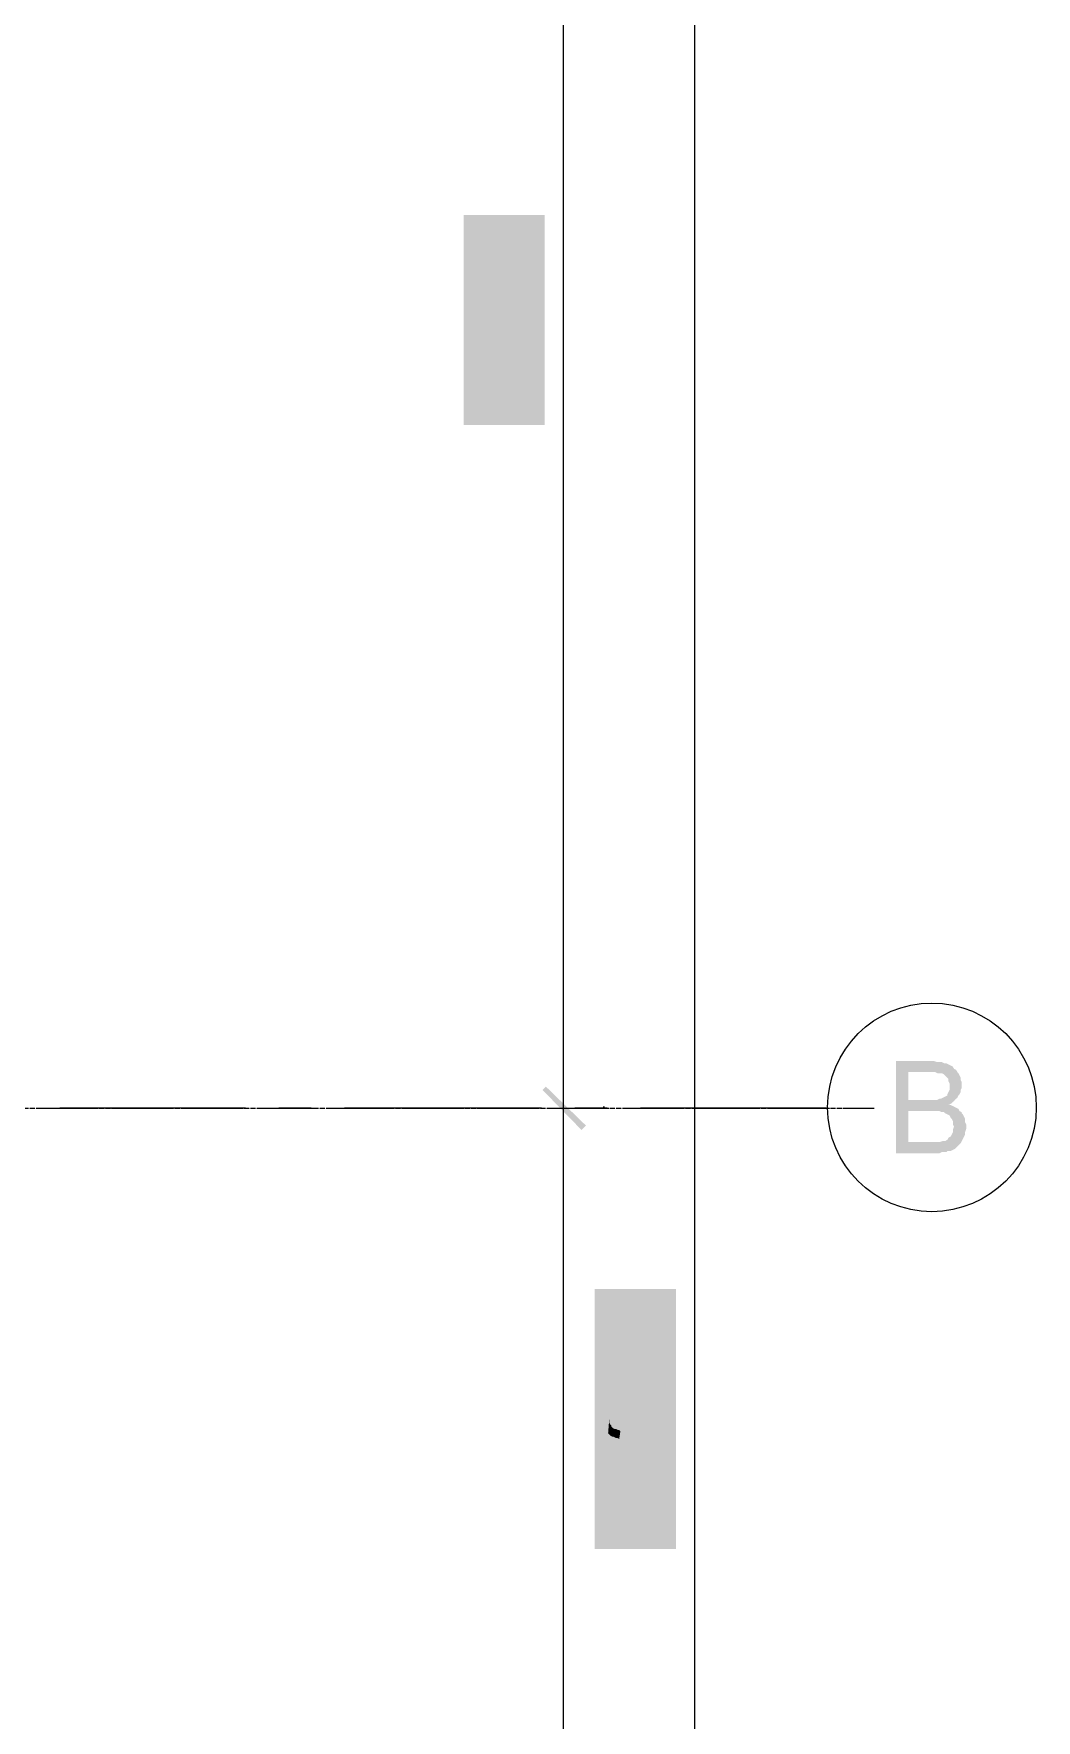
# Model space of a CAD drawing. Header units: millimetres. Extents: x -383313 to -161684, y -117025 to 99224.
# Drawn here: x -319683 to -315866, y -13913 to -7491 of the extents above; entities that cross this region are included whole.
import ezdxf

# ---------------------------------------------------------------- set-up
doc = ezdxf.new("R2010")
doc.units = ezdxf.units.MM
doc.header["$MEASUREMENT"] = 0
doc.linetypes.add('PS-GOST2.303 5', pattern=[24, 20, -1.5, 1, -1.5])
for name, color, linetype in [('PDF_Geometry', 7, 'Continuous'), ('PDF_Solid Fills', 7, 'Continuous'), ('PS_Оси', 5, 'PS-GOST2.303 5')]:
    doc.layers.add(name, color=color, linetype=linetype)

# ---------------------------------------------------------------- blocks, each defined once
blk = doc.blocks.new('A$Cf5759c35')
at = {"layer": 'PDF_Solid Fills'}
for points in [[(40440.9, 9978), (40440.9, 9978), (40440.9, 9952.6), (40445.1, 9948.3), (40445.1, 9944.1), (40449.3, 9935.6), (40453.6, 9931.4), (40453.6, 9931.4), (40457.8, 9927.2), (40466.3, 9922.9), (40466.3, 9978), (40466.3, 9978), (40466.3, 9986.4), (40466.3, 9990.7), (40470.5, 9999.1), (40474.7, 10003.4), (40479, 10007.6), (40487.4, 10011.8), (40487.4, 10011.8), (40491.7, 10016.1), (40495.9, 10016.1), (40500.1, 10020.3), (40504.4, 10020.3), (40508.6, 10020.3), (40517.1, 10024.5), (40525.5, 10024.5), (40529.8, 10024.5), (40538.2, 10024.5), (40546.7, 10024.5), (40559.4, 10024.5), (40567.9, 10024.5), (40567.9, 10024.5), (40580.6, 10024.5), (40589, 10024.5), (40597.5, 10024.5), (40606, 10024.5), (40610.2, 10024.5), (40618.7, 10024.5), (40627.1, 10020.3), (40631.4, 10020.3), (40635.6, 10020.3), (40639.8, 10016.1), (40644.1, 10016.1), (40648.3, 10011.8), (40652.5, 10011.8), (40656.8, 10007.6), (40661, 9999.1), (40665.2, 9994.9), (40669.5, 9990.7), (40669.5, 9982.2), (40669.5, 9978), (40673.7, 9922.9), (40677.9, 9927.2), (40682.2, 9931.4), (40686.4, 9935.6), (40686.4, 9944.1), (40690.6, 9948.3), (40690.6, 9956.8), (40694.9, 9961), (40694.9, 9969.5), (40694.9, 9978), (40694.9, 9978), (40694.9, 9986.4), (40694.9, 9990.7), (40690.6, 9999.1), (40690.6, 10003.4), (40686.4, 10011.8), (40682.2, 10016.1), (40682.2, 10020.3), (40677.9, 10024.5), (40673.7, 10028.8), (40669.5, 10033), (40665.2, 10037.2), (40656.8, 10041.5), (40652.5, 10041.5), (40644.1, 10045.7), (40639.8, 10049.9), (40635.6, 10049.9), (40631.4, 10049.9), (40627.1, 10054.2), (40618.7, 10054.2), (40614.4, 10054.2), (40606, 10054.2), (40597.5, 10058.4), (40593.3, 10058.4), (40584.8, 10058.4), (40576.3, 10058.4), (40567.9, 10058.4), (40563.6, 10058.4), (40555.2, 10058.4), (40546.7, 10058.4), (40538.2, 10058.4), (40534, 10058.4), (40525.5, 10054.2), (40521.3, 10054.2), (40512.8, 10054.2), (40508.6, 10054.2), (40500.1, 10049.9), (40495.9, 10049.9), (40487.4, 10045.7), (40483.2, 10041.5), (40474.7, 10041.5), (40470.5, 10037.2), (40470.5, 10037.2), (40466.3, 10033), (40462, 10028.8), (40453.6, 10024.5), (40449.3, 10016.1), (40449.3, 10011.8), (40445.1, 10011.8), (40445.1, 10003.4), (40440.9, 9999.1), (40440.9, 9990.7), (40440.9, 9982.2)], [(40466.3, 9922.9), (40470.5, 9918.7), (40474.7, 9914.5), (40483.2, 9910.2), (40487.4, 9906), (40495.9, 9906), (40495.9, 9901.8), (40504.4, 9901.8), (40508.6, 9901.8), (40517.1, 9897.5), (40521.3, 9897.5), (40529.8, 9897.5), (40534, 9897.5), (40542.5, 9897.5), (40550.9, 9897.5), (40559.4, 9893.3), (40567.9, 9893.3), (40572.1, 9893.3), (40580.6, 9893.3), (40589, 9897.5), (40597.5, 9897.5), (40606, 9897.5), (40614.4, 9897.5), (40618.7, 9897.5), (40627.1, 9901.8), (40631.4, 9901.8), (40639.8, 9906), (40644.1, 9906), (40648.3, 9910.2), (40656.8, 9910.2), (40661, 9914.5), (40665.2, 9918.7), (40669.5, 9918.7), (40673.7, 9922.9), (40669.5, 9978), (40669.5, 9973.7), (40669.5, 9969.5), (40665.2, 9961), (40665.2, 9956.8), (40661, 9952.6), (40656.8, 9944.1), (40648.3, 9939.9), (40648.3, 9939.9), (40644.1, 9939.9), (40639.8, 9935.6), (40635.6, 9935.6), (40631.4, 9931.4), (40622.9, 9931.4), (40618.7, 9931.4), (40610.2, 9927.2), (40601.7, 9927.2), (40593.3, 9927.2), (40584.8, 9927.2), (40576.3, 9927.2), (40567.9, 9927.2), (40559.4, 9927.2), (40550.9, 9927.2), (40542.5, 9927.2), (40534, 9927.2), (40525.5, 9927.2), (40521.3, 9931.4), (40512.8, 9931.4), (40508.6, 9931.4), (40500.1, 9935.6), (40495.9, 9935.6), (40491.7, 9939.9), (40487.4, 9939.9), (40483.2, 9944.1), (40479, 9948.3), (40474.7, 9952.6), (40470.5, 9956.8), (40466.3, 9961), (40466.3, 9969.5), (40466.3, 9978)], [(40440.9, 9783.2), (40440.9, 9783.2), (40440.9, 9757.8), (40445.1, 9753.6), (40445.1, 9749.4), (40449.3, 9740.9), (40453.6, 9736.7), (40453.6, 9736.7), (40457.8, 9732.4), (40466.3, 9728.2), (40466.3, 9783.2), (40466.3, 9783.2), (40466.3, 9791.7), (40466.3, 9795.9), (40470.5, 9804.4), (40474.7, 9808.6), (40479, 9812.9), (40487.4, 9817.1), (40487.4, 9817.1), (40491.7, 9821.3), (40495.9, 9821.3), (40500.1, 9825.6), (40504.4, 9825.6), (40508.6, 9825.6), (40517.1, 9829.8), (40525.5, 9829.8), (40529.8, 9829.8), (40538.2, 9829.8), (40546.7, 9829.8), (40559.4, 9829.8), (40567.9, 9829.8), (40567.9, 9829.8), (40580.6, 9829.8), (40589, 9829.8), (40597.5, 9829.8), (40606, 9829.8), (40610.2, 9829.8), (40618.7, 9829.8), (40627.1, 9825.6), (40631.4, 9825.6), (40635.6, 9825.6), (40639.8, 9821.3), (40644.1, 9821.3), (40648.3, 9817.1), (40652.5, 9817.1), (40656.8, 9812.9), (40661, 9804.4), (40665.2, 9800.2), (40669.5, 9795.9), (40669.5, 9787.5), (40669.5, 9783.2), (40673.7, 9728.2), (40677.9, 9732.4), (40682.2, 9736.7), (40686.4, 9740.9), (40686.4, 9749.4), (40690.6, 9753.6), (40690.6, 9762.1), (40694.9, 9766.3), (40694.9, 9774.8), (40694.9, 9783.2), (40694.9, 9783.2), (40694.9, 9791.7), (40694.9, 9795.9), (40690.6, 9804.4), (40690.6, 9808.6), (40686.4, 9817.1), (40682.2, 9821.3), (40682.2, 9825.6), (40677.9, 9829.8), (40673.7, 9834), (40669.5, 9838.3), (40665.2, 9842.5), (40656.8, 9846.7), (40652.5, 9846.7), (40644.1, 9851), (40639.8, 9855.2), (40635.6, 9855.2), (40631.4, 9855.2), (40627.1, 9859.4), (40618.7, 9859.4), (40614.4, 9859.4), (40606, 9859.4), (40597.5, 9863.7), (40593.3, 9863.7), (40584.8, 9863.7), (40576.3, 9863.7), (40567.9, 9863.7), (40563.6, 9863.7), (40555.2, 9863.7), (40546.7, 9863.7), (40538.2, 9863.7), (40534, 9863.7), (40525.5, 9859.4), (40521.3, 9859.4), (40512.8, 9859.4), (40508.6, 9859.4), (40500.1, 9855.2), (40495.9, 9855.2), (40487.4, 9851), (40483.2, 9846.7), (40474.7, 9846.7), (40470.5, 9842.5), (40470.5, 9842.5), (40466.3, 9838.3), (40462, 9834), (40453.6, 9829.8), (40449.3, 9821.3), (40449.3, 9817.1), (40445.1, 9817.1), (40445.1, 9808.6), (40440.9, 9804.4), (40440.9, 9795.9), (40440.9, 9787.5)], [(40466.3, 9728.2), (40470.5, 9724), (40474.7, 9719.7), (40483.2, 9715.5), (40487.4, 9711.3), (40495.9, 9711.3), (40495.9, 9707), (40504.4, 9707), (40508.6, 9707), (40517.1, 9702.8), (40521.3, 9702.8), (40529.8, 9702.8), (40534, 9702.8), (40542.5, 9702.8), (40550.9, 9702.8), (40559.4, 9698.6), (40567.9, 9698.6), (40572.1, 9698.6), (40580.6, 9698.6), (40589, 9702.8), (40597.5, 9702.8), (40606, 9702.8), (40614.4, 9702.8), (40618.7, 9702.8), (40627.1, 9707), (40631.4, 9707), (40639.8, 9711.3), (40644.1, 9711.3), (40648.3, 9715.5), (40656.8, 9715.5), (40661, 9719.7), (40665.2, 9724), (40669.5, 9724), (40673.7, 9728.2), (40669.5, 9783.2), (40669.5, 9779), (40669.5, 9774.8), (40665.2, 9766.3), (40665.2, 9762.1), (40661, 9757.8), (40656.8, 9749.4), (40648.3, 9745.1), (40648.3, 9745.1), (40644.1, 9745.1), (40639.8, 9740.9), (40635.6, 9740.9), (40631.4, 9736.7), (40622.9, 9736.7), (40618.7, 9736.7), (40610.2, 9732.4), (40601.7, 9732.4), (40593.3, 9732.4), (40584.8, 9732.4), (40576.3, 9732.4), (40567.9, 9732.4), (40559.4, 9732.4), (40550.9, 9732.4), (40542.5, 9732.4), (40534, 9732.4), (40525.5, 9732.4), (40521.3, 9736.7), (40512.8, 9736.7), (40508.6, 9736.7), (40500.1, 9740.9), (40495.9, 9740.9), (40491.7, 9745.1), (40487.4, 9745.1), (40483.2, 9749.4), (40479, 9753.6), (40474.7, 9757.8), (40470.5, 9762.1), (40466.3, 9766.3), (40466.3, 9774.8), (40466.3, 9783.2)], [(40440.9, 9588.5), (40440.9, 9588.5), (40440.9, 9563.1), (40445.1, 9558.9), (40445.1, 9554.6), (40449.3, 9546.2), (40453.6, 9541.9), (40453.6, 9541.9), (40457.8, 9537.7), (40466.3, 9533.5), (40466.3, 9588.5), (40466.3, 9588.5), (40466.3, 9597), (40466.3, 9601.2), (40470.5, 9609.7), (40474.7, 9613.9), (40479, 9618.1), (40487.4, 9622.4), (40487.4, 9622.4), (40491.7, 9626.6), (40495.9, 9626.6), (40500.1, 9630.8), (40504.4, 9630.8), (40508.6, 9630.8), (40517.1, 9635.1), (40525.5, 9635.1), (40529.8, 9635.1), (40538.2, 9635.1), (40546.7, 9635.1), (40559.4, 9635.1), (40567.9, 9635.1), (40567.9, 9635.1), (40580.6, 9635.1), (40589, 9635.1), (40597.5, 9635.1), (40606, 9635.1), (40610.2, 9635.1), (40618.7, 9635.1), (40627.1, 9630.8), (40631.4, 9630.8), (40635.6, 9630.8), (40639.8, 9626.6), (40644.1, 9626.6), (40648.3, 9622.4), (40652.5, 9622.4), (40656.8, 9618.1), (40661, 9609.7), (40665.2, 9605.4), (40669.5, 9601.2), (40669.5, 9592.7), (40669.5, 9588.5), (40673.7, 9533.5), (40677.9, 9537.7), (40682.2, 9541.9), (40686.4, 9546.2), (40686.4, 9554.6), (40690.6, 9558.9), (40690.6, 9567.3), (40694.9, 9571.6), (40694.9, 9580), (40694.9, 9588.5), (40694.9, 9588.5), (40694.9, 9597), (40694.9, 9601.2), (40690.6, 9609.7), (40690.6, 9613.9), (40686.4, 9622.4), (40682.2, 9626.6), (40682.2, 9630.8), (40677.9, 9635.1), (40673.7, 9639.3), (40669.5, 9643.5), (40665.2, 9647.8), (40656.8, 9652), (40652.5, 9652), (40644.1, 9656.2), (40639.8, 9660.5), (40635.6, 9660.5), (40631.4, 9660.5), (40627.1, 9664.7), (40618.7, 9664.7), (40614.4, 9664.7), (40606, 9664.7), (40597.5, 9668.9), (40593.3, 9668.9), (40584.8, 9668.9), (40576.3, 9668.9), (40567.9, 9668.9), (40563.6, 9668.9), (40555.2, 9668.9), (40546.7, 9668.9), (40538.2, 9668.9), (40534, 9668.9), (40525.5, 9664.7), (40521.3, 9664.7), (40512.8, 9664.7), (40508.6, 9664.7), (40500.1, 9660.5), (40495.9, 9660.5), (40487.4, 9656.2), (40483.2, 9652), (40474.7, 9652), (40470.5, 9647.8), (40470.5, 9647.8), (40466.3, 9643.5), (40462, 9639.3), (40453.6, 9635.1), (40449.3, 9626.6), (40449.3, 9622.4), (40445.1, 9622.4), (40445.1, 9613.9), (40440.9, 9609.7), (40440.9, 9601.2), (40440.9, 9592.7)], [(40466.3, 9533.5), (40470.5, 9529.2), (40474.7, 9525), (40483.2, 9520.8), (40487.4, 9516.5), (40495.9, 9516.5), (40495.9, 9512.3), (40504.4, 9512.3), (40508.6, 9512.3), (40517.1, 9508.1), (40521.3, 9508.1), (40529.8, 9508.1), (40534, 9508.1), (40542.5, 9508.1), (40550.9, 9508.1), (40559.4, 9503.8), (40567.9, 9503.8), (40572.1, 9503.8), (40580.6, 9503.8), (40589, 9508.1), (40597.5, 9508.1), (40606, 9508.1), (40614.4, 9508.1), (40618.7, 9508.1), (40627.1, 9512.3), (40631.4, 9512.3), (40639.8, 9516.5), (40644.1, 9516.5), (40648.3, 9520.8), (40656.8, 9520.8), (40661, 9525), (40665.2, 9529.2), (40669.5, 9529.2), (40673.7, 9533.5), (40669.5, 9588.5), (40669.5, 9584.3), (40669.5, 9580), (40665.2, 9571.6), (40665.2, 9567.3), (40661, 9563.1), (40656.8, 9554.6), (40648.3, 9550.4), (40648.3, 9550.4), (40644.1, 9550.4), (40639.8, 9546.2), (40635.6, 9546.2), (40631.4, 9541.9), (40622.9, 9541.9), (40618.7, 9541.9), (40610.2, 9537.7), (40601.7, 9537.7), (40593.3, 9537.7), (40584.8, 9537.7), (40576.3, 9537.7), (40567.9, 9537.7), (40559.4, 9537.7), (40550.9, 9537.7), (40542.5, 9537.7), (40534, 9537.7), (40525.5, 9537.7), (40521.3, 9541.9), (40512.8, 9541.9), (40508.6, 9541.9), (40500.1, 9546.2), (40495.9, 9546.2), (40491.7, 9550.4), (40487.4, 9550.4), (40483.2, 9554.6), (40479, 9558.9), (40474.7, 9563.1), (40470.5, 9567.3), (40466.3, 9571.6), (40466.3, 9580), (40466.3, 9588.5)], [(40440.9, 9398), (40440.9, 9372.6), (40445.1, 9368.4), (40449.3, 9359.9), (40449.3, 9355.7), (40453.6, 9351.4), (40457.8, 9347.2), (40462, 9343), (40466.3, 9398), (40466.3, 9398), (40466.3, 9406.5), (40466.3, 9410.7), (40470.5, 9419.2), (40474.7, 9423.4), (40479, 9427.6), (40479, 9427.6), (40483.2, 9431.9), (40487.4, 9436.1), (40495.9, 9436.1), (40504.4, 9440.3), (40500.1, 9470), (40495.9, 9470), (40491.7, 9470), (40483.2, 9465.7), (40479, 9461.5), (40470.5, 9461.5), (40466.3, 9457.3), (40462, 9453), (40457.8, 9448.8), (40453.6, 9444.6), (40449.3, 9440.3), (40445.1, 9431.9), (40445.1, 9427.6), (40440.9, 9419.2), (40440.9, 9414.9), (40440.9, 9406.5)], [(40462, 9343), (40466.3, 9334.5), (40474.7, 9334.5), (40479, 9330.3), (40483.2, 9326), (40487.4, 9326), (40491.7, 9321.8), (40500.1, 9321.8), (40504.4, 9317.6), (40512.8, 9317.6), (40517.1, 9313.3), (40525.5, 9313.3), (40534, 9313.3), (40538.2, 9309.1), (40546.7, 9309.1), (40555.2, 9309.1), (40563.6, 9309.1), (40572.1, 9309.1), (40576.3, 9309.1), (40584.8, 9309.1), (40593.3, 9309.1), (40601.7, 9309.1), (40610.2, 9313.3), (40618.7, 9313.3), (40622.9, 9313.3), (40631.4, 9317.6), (40635.6, 9317.6), (40644.1, 9321.8), (40648.3, 9321.8), (40652.5, 9326), (40656.8, 9326), (40661, 9330.3), (40665.2, 9334.5), (40669.5, 9334.5), (40673.7, 9343), (40677.9, 9347.2), (40682.2, 9351.4), (40686.4, 9355.7), (40686.4, 9364.1), (40690.6, 9368.4), (40690.6, 9376.8), (40694.9, 9381.1), (40694.9, 9389.5), (40694.9, 9398), (40694.9, 9398), (40694.9, 9402.2), (40694.9, 9410.7), (40690.6, 9419.2), (40690.6, 9423.4), (40686.4, 9431.9), (40682.2, 9436.1), (40682.2, 9436.1), (40677.9, 9444.6), (40673.7, 9448.8), (40669.5, 9453), (40669.5, 9393.8), (40669.5, 9389.5), (40669.5, 9381.1), (40665.2, 9376.8), (40661, 9368.4), (40661, 9368.4), (40656.8, 9364.1), (40652.5, 9359.9), (40648.3, 9355.7), (40639.8, 9351.4), (40635.6, 9351.4), (40631.4, 9347.2), (40622.9, 9347.2), (40618.7, 9347.2), (40610.2, 9343), (40606, 9343), (40601.7, 9347.2), (40593.3, 9347.2), (40584.8, 9347.2), (40580.6, 9351.4), (40576.3, 9355.7), (40572.1, 9359.9), (40567.9, 9364.1), (40563.6, 9368.4), (40563.6, 9338.7), (40559.4, 9338.7), (40550.9, 9338.7), (40542.5, 9343), (40534, 9343), (40525.5, 9343), (40521.3, 9343), (40512.8, 9347.2), (40508.6, 9347.2), (40504.4, 9347.2), (40500.1, 9351.4), (40491.7, 9355.7), (40487.4, 9359.9), (40483.2, 9364.1), (40479, 9368.4), (40474.7, 9372.6), (40470.5, 9376.8), (40466.3, 9385.3), (40466.3, 9389.5), (40466.3, 9398)], [(40529.8, 9402.2), (40529.8, 9402.2), (40529.8, 9381.1), (40534, 9372.6), (40538.2, 9368.4), (40538.2, 9364.1), (40542.5, 9359.9), (40546.7, 9355.7), (40550.9, 9347.2), (40555.2, 9343), (40563.6, 9338.7), (40563.6, 9368.4), (40559.4, 9376.8), (40559.4, 9381.1), (40555.2, 9389.5), (40555.2, 9393.8), (40550.9, 9453), (40546.7, 9448.8), (40542.5, 9444.6), (40538.2, 9440.3), (40534, 9431.9), (40534, 9427.6), (40529.8, 9419.2), (40529.8, 9414.9), (40529.8, 9406.5)], [(40550.9, 9453), (40555.2, 9393.8), (40555.2, 9406.5), (40559.4, 9414.9), (40563.6, 9419.2), (40563.6, 9423.4), (40572.1, 9427.6), (40572.1, 9431.9), (40576.3, 9436.1), (40584.8, 9436.1), (40589, 9440.3), (40597.5, 9440.3), (40601.7, 9444.6), (40610.2, 9444.6), (40618.7, 9444.6), (40622.9, 9440.3), (40631.4, 9440.3), (40635.6, 9440.3), (40644.1, 9436.1), (40648.3, 9431.9), (40652.5, 9427.6), (40656.8, 9427.6), (40661, 9419.2), (40665.2, 9414.9), (40669.5, 9410.7), (40669.5, 9402.2), (40669.5, 9393.8), (40669.5, 9453), (40665.2, 9457.3), (40661, 9461.5), (40652.5, 9465.7), (40648.3, 9465.7), (40644.1, 9470), (40635.6, 9470), (40631.4, 9474.2), (40622.9, 9474.2), (40618.7, 9474.2), (40610.2, 9474.2), (40606, 9474.2), (40597.5, 9474.2), (40593.3, 9474.2), (40584.8, 9470), (40580.6, 9470), (40572.1, 9465.7), (40567.9, 9465.7), (40559.4, 9461.5), (40555.2, 9457.3)], [(42193.5, 6862.2), (42062.2, 6862.2), (42062.2, 6510.9), (42227.3, 6510.9), (42235.8, 6515.1), (42244.3, 6515.1), (42252.7, 6515.1), (42257, 6519.3), (42269.7, 6519.3), (42278.1, 6523.6), (42286.6, 6527.8), (42290.8, 6532), (42295.1, 6536.3), (42299.3, 6540.5), (42307.8, 6549), (42108.8, 6553.2), (42108.8, 6671.7), (42193.5, 6671.7), (42303.5, 6671.7), (42299.3, 6680.2), (42290.8, 6684.4), (42282.4, 6688.7), (42273.9, 6692.9), (42261.2, 6697.1), (42265.4, 6697.1), (42273.9, 6701.4), (42282.4, 6709.8), (42108.8, 6714.1), (42108.8, 6819.9), (42180.8, 6819.9), (42295.1, 6819.9), (42290.8, 6828.4), (42282.4, 6832.6), (42278.1, 6841.1), (42269.7, 6845.3), (42261.2, 6849.5), (42252.7, 6853.8), (42244.3, 6853.8), (42235.8, 6858), (42227.3, 6858), (42218.9, 6858), (42206.2, 6862.2)], [(42295.1, 6819.9), (42180.8, 6819.9), (42210.4, 6819.9), (42218.9, 6815.7), (42227.3, 6815.7), (42231.6, 6815.7), (42235.8, 6815.7), (42244.3, 6811.4), (42252.7, 6803), (42257, 6798.7), (42261.2, 6794.5), (42261.2, 6786), (42265.4, 6777.6), (42265.4, 6764.9), (42265.4, 6760.6), (42265.4, 6752.2), (42261.2, 6743.7), (42257, 6735.2), (42257, 6731), (42248.5, 6726.8), (42240, 6722.5), (42231.6, 6718.3), (42227.3, 6718.3), (42218.9, 6714.1), (42210.4, 6714.1), (42197.7, 6714.1), (42185, 6714.1), (42108.8, 6714.1), (42282.4, 6709.8), (42286.6, 6714.1), (42295.1, 6722.5), (42299.3, 6731), (42303.5, 6735.2), (42307.8, 6743.7), (42307.8, 6752.2), (42312, 6760.6), (42312, 6773.3), (42312, 6773.3), (42312, 6781.8), (42307.8, 6790.3), (42307.8, 6798.7), (42303.5, 6807.2), (42299.3, 6815.7)], [(42303.5, 6671.7), (42193.5, 6671.7), (42227.3, 6671.7), (42235.8, 6667.5), (42244.3, 6667.5), (42248.5, 6663.3), (42257, 6659), (42265.4, 6654.8), (42269.7, 6646.3), (42273.9, 6642.1), (42278.1, 6633.6), (42278.1, 6620.9), (42282.4, 6612.5), (42282.4, 6612.5), (42278.1, 6599.8), (42278.1, 6591.3), (42273.9, 6582.8), (42269.7, 6574.4), (42261.2, 6570.1), (42257, 6561.7), (42248.5, 6557.4), (42240, 6557.4), (42227.3, 6553.2), (42227.3, 6553.2), (42218.9, 6553.2), (42210.4, 6553.2), (42197.7, 6553.2), (42108.8, 6553.2), (42307.8, 6549), (42312, 6557.4), (42316.2, 6565.9), (42320.5, 6574.4), (42324.7, 6582.8), (42324.7, 6591.3), (42328.9, 6604), (42328.9, 6612.5), (42328.9, 6620.9), (42324.7, 6629.4), (42324.7, 6642.1), (42320.5, 6650.6), (42316.2, 6659), (42312, 6663.3), (42312, 6667.5)], [(40944.6, 5892.8), (40944.6, 5892.8), (40944.6, 5867.4), (40948.9, 5863.2), (40948.9, 5858.9), (40953.1, 5850.5), (40957.3, 5846.2), (40957.3, 5846.2), (40961.6, 5842), (40970, 5837.8), (40970, 5892.8), (40970, 5892.8), (40970, 5901.3), (40970, 5905.5), (40974.3, 5914), (40978.5, 5918.2), (40982.7, 5922.4), (40991.2, 5926.7), (40991.2, 5926.7), (40995.4, 5930.9), (40999.7, 5930.9), (41003.9, 5935.1), (41008.1, 5935.1), (41012.4, 5935.1), (41020.8, 5939.4), (41029.3, 5939.4), (41033.5, 5939.4), (41042, 5939.4), (41050.5, 5939.4), (41063.2, 5939.4), (41071.6, 5939.4), (41071.6, 5939.4), (41084.3, 5939.4), (41092.8, 5939.4), (41101.3, 5939.4), (41109.7, 5939.4), (41114, 5939.4), (41122.4, 5939.4), (41130.9, 5935.1), (41135.1, 5935.1), (41139.4, 5935.1), (41143.6, 5930.9), (41147.8, 5930.9), (41152.1, 5926.7), (41156.3, 5926.7), (41160.5, 5922.4), (41164.8, 5914), (41169, 5909.7), (41173.2, 5905.5), (41173.2, 5897), (41173.2, 5892.8), (41177.5, 5837.8), (41181.7, 5842), (41185.9, 5846.2), (41190.2, 5850.5), (41190.2, 5858.9), (41194.4, 5863.2), (41194.4, 5871.6), (41198.6, 5875.9), (41198.6, 5884.3), (41198.6, 5892.8), (41198.6, 5892.8), (41198.6, 5901.3), (41198.6, 5905.5), (41194.4, 5914), (41194.4, 5918.2), (41190.2, 5926.7), (41185.9, 5930.9), (41185.9, 5935.1), (41181.7, 5939.4), (41177.5, 5943.6), (41173.2, 5947.8), (41169, 5952.1), (41160.5, 5956.3), (41156.3, 5956.3), (41147.8, 5960.5), (41143.6, 5964.8), (41139.4, 5964.8), (41135.1, 5964.8), (41130.9, 5969), (41122.4, 5969), (41118.2, 5969), (41109.7, 5969), (41101.3, 5973.2), (41097, 5973.2), (41088.6, 5973.2), (41080.1, 5973.2), (41071.6, 5973.2), (41067.4, 5973.2), (41058.9, 5973.2), (41050.5, 5973.2), (41042, 5973.2), (41037.8, 5973.2), (41029.3, 5969), (41025.1, 5969), (41016.6, 5969), (41012.4, 5969), (41003.9, 5964.8), (40999.7, 5964.8), (40991.2, 5960.5), (40987, 5956.3), (40978.5, 5956.3), (40974.3, 5952.1), (40974.3, 5952.1), (40970, 5947.8), (40965.8, 5943.6), (40957.3, 5939.4), (40953.1, 5930.9), (40953.1, 5926.7), (40948.9, 5926.7), (40948.9, 5918.2), (40944.6, 5914), (40944.6, 5905.5), (40944.6, 5897)], [(40970, 5837.8), (40974.3, 5833.5), (40978.5, 5829.3), (40987, 5825.1), (40991.2, 5820.8), (40999.7, 5820.8), (40999.7, 5816.6), (41008.1, 5816.6), (41012.4, 5816.6), (41020.8, 5812.4), (41025.1, 5812.4), (41033.5, 5812.4), (41037.8, 5812.4), (41046.2, 5812.4), (41054.7, 5812.4), (41063.2, 5808.1), (41071.6, 5808.1), (41075.9, 5808.1), (41084.3, 5808.1), (41092.8, 5812.4), (41101.3, 5812.4), (41109.7, 5812.4), (41118.2, 5812.4), (41122.4, 5812.4), (41130.9, 5816.6), (41135.1, 5816.6), (41143.6, 5820.8), (41147.8, 5820.8), (41152.1, 5825.1), (41160.5, 5825.1), (41164.8, 5829.3), (41169, 5833.5), (41173.2, 5833.5), (41177.5, 5837.8), (41173.2, 5892.8), (41173.2, 5888.6), (41173.2, 5884.3), (41169, 5875.9), (41169, 5871.6), (41164.8, 5867.4), (41160.5, 5858.9), (41152.1, 5854.7), (41152.1, 5854.7), (41147.8, 5854.7), (41143.6, 5850.5), (41139.4, 5850.5), (41135.1, 5846.2), (41126.7, 5846.2), (41122.4, 5846.2), (41114, 5842), (41105.5, 5842), (41097, 5842), (41088.6, 5842), (41080.1, 5842), (41071.6, 5842), (41063.2, 5842), (41054.7, 5842), (41046.2, 5842), (41037.8, 5842), (41029.3, 5842), (41025.1, 5846.2), (41016.6, 5846.2), (41012.4, 5846.2), (41003.9, 5850.5), (40999.7, 5850.5), (40995.4, 5854.7), (40991.2, 5854.7), (40987, 5858.9), (40982.7, 5863.2), (40978.5, 5867.4), (40974.3, 5871.6), (40970, 5875.9), (40970, 5884.3), (40970, 5892.8)], [(40948.9, 5778.5), (40948.9, 5617.6), (40978.5, 5617.6), (40978.5, 5740.4), (40978.5, 5736.2), (40982.7, 5736.2), (40987, 5731.9), (40995.4, 5727.7), (40999.7, 5723.5), (41003.9, 5719.2), (41012.4, 5715), (41016.6, 5710.8), (41020.8, 5706.5), (41029.3, 5702.3), (41037.8, 5698.1), (41042, 5693.8), (41046.2, 5693.8), (41050.5, 5689.6), (41058.9, 5689.6), (41063.2, 5685.4), (41071.6, 5681.1), (41075.9, 5681.1), (41084.3, 5676.9), (41088.6, 5672.7), (41097, 5672.7), (41101.3, 5668.4), (41109.7, 5668.4), (41118.2, 5664.2), (41122.4, 5664.2), (41126.7, 5664.2), (41135.1, 5660), (41143.6, 5660), (41147.8, 5655.7), (41156.3, 5655.7), (41164.8, 5655.7), (41169, 5655.7), (41177.5, 5651.5), (41181.7, 5651.5), (41190.2, 5651.5), (41194.4, 5651.5), (41194.4, 5685.4), (41194.4, 5685.4), (41185.9, 5685.4), (41177.5, 5685.4), (41173.2, 5685.4), (41164.8, 5685.4), (41156.3, 5689.6), (41152.1, 5689.6), (41143.6, 5689.6), (41139.4, 5693.8), (41130.9, 5693.8), (41126.7, 5693.8), (41122.4, 5698.1), (41114, 5698.1), (41109.7, 5702.3), (41101.3, 5702.3), (41097, 5706.5), (41088.6, 5706.5), (41084.3, 5710.8), (41075.9, 5715), (41071.6, 5715), (41063.2, 5719.2), (41058.9, 5723.5), (41050.5, 5723.5), (41046.2, 5727.7), (41037.8, 5731.9), (41033.5, 5736.2), (41025.1, 5740.4), (41020.8, 5744.6), (41012.4, 5748.9), (41008.1, 5753.1), (40999.7, 5753.1), (40995.4, 5757.3), (40991.2, 5761.6), (40987, 5765.8), (40978.5, 5770), (40974.3, 5774.3), (40970, 5778.5)], [(40944.6, 5499.1), (40944.6, 5477.9), (40948.9, 5473.7), (40948.9, 5465.2), (40953.1, 5461), (40957.3, 5452.5), (40961.6, 5448.3), (40961.6, 5448.3), (40965.8, 5444.1), (40970, 5499.1), (40970, 5503.3), (40970, 5511.8), (40974.3, 5520.3), (40974.3, 5524.5), (40978.5, 5528.7), (40982.7, 5533), (40987, 5537.2), (40995.4, 5537.2), (40999.7, 5541.4), (41008.1, 5541.4), (41012.4, 5541.4), (41016.6, 5541.4), (41025.1, 5537.2), (41029.3, 5533), (41033.5, 5528.7), (41037.8, 5524.5), (41042, 5524.5), (41042, 5516), (41046.2, 5511.8), (41046.2, 5503.3), (41050.5, 5494.9), (41050.5, 5490.6), (41050.5, 5549.9), (41046.2, 5554.1), (41042, 5558.4), (41037.8, 5562.6), (41033.5, 5566.8), (41029.3, 5566.8), (41020.8, 5571.1), (41016.6, 5571.1), (41008.1, 5571.1), (41003.9, 5571.1), (40995.4, 5571.1), (40987, 5566.8), (40982.7, 5566.8), (40974.3, 5562.6), (40974.3, 5562.6), (40970, 5558.4), (40965.8, 5554.1), (40961.6, 5549.9), (40957.3, 5541.4), (40953.1, 5537.2), (40948.9, 5533), (40948.9, 5524.5), (40944.6, 5520.3), (40944.6, 5511.8), (40944.6, 5507.6)], [(41050.5, 5486.4), (41075.9, 5482.2), (41075.9, 5482.2), (41075.9, 5490.6), (41071.6, 5494.9), (41071.6, 5503.3), (41071.6, 5562.6), (41067.4, 5558.4), (41063.2, 5549.9), (41058.9, 5545.7), (41058.9, 5537.2), (41054.7, 5545.7), (41050.5, 5549.9), (41050.5, 5490.6)], [(41071.6, 5562.6), (41071.6, 5503.3), (41071.6, 5507.6), (41075.9, 5516), (41075.9, 5520.3), (41080.1, 5528.7), (41080.1, 5533), (41084.3, 5537.2), (41088.6, 5541.4), (41097, 5545.7), (41101.3, 5549.9), (41105.5, 5549.9), (41114, 5549.9), (41122.4, 5549.9), (41122.4, 5549.9), (41126.7, 5549.9), (41135.1, 5549.9), (41143.6, 5549.9), (41147.8, 5545.7), (41152.1, 5541.4), (41160.5, 5537.2), (41164.8, 5533), (41164.8, 5524.5), (41169, 5520.3), (41173.2, 5516), (41173.2, 5507.6), (41173.2, 5499.1), (41173.2, 5439.8), (41177.5, 5444.1), (41181.7, 5448.3), (41185.9, 5452.5), (41190.2, 5461), (41194.4, 5465.2), (41194.4, 5473.7), (41194.4, 5477.9), (41198.6, 5486.4), (41198.6, 5490.6), (41198.6, 5499.1), (41198.6, 5503.3), (41198.6, 5511.8), (41198.6, 5520.3), (41194.4, 5524.5), (41194.4, 5533), (41190.2, 5537.2), (41185.9, 5545.7), (41185.9, 5549.9), (41181.7, 5554.1), (41177.5, 5558.4), (41173.2, 5562.6), (41169, 5566.8), (41164.8, 5571.1), (41160.5, 5575.3), (41152.1, 5575.3), (41147.8, 5579.5), (41139.4, 5583.8), (41135.1, 5583.8), (41126.7, 5583.8), (41122.4, 5583.8), (41118.2, 5583.8), (41109.7, 5583.8), (41105.5, 5583.8), (41097, 5579.5), (41092.8, 5579.5), (41084.3, 5575.3), (41080.1, 5571.1), (41080.1, 5571.1), (41075.9, 5566.8)], [(40965.8, 5444.1), (40970, 5439.8), (40974.3, 5435.6), (40982.7, 5431.4), (40987, 5431.4), (40995.4, 5427.1), (40999.7, 5427.1), (41008.1, 5422.9), (41012.4, 5452.5), (41008.1, 5456.8), (41003.9, 5456.8), (40995.4, 5461), (40991.2, 5461), (40982.7, 5465.2), (40978.5, 5469.5), (40978.5, 5473.7), (40974.3, 5477.9), (40970, 5486.4), (40970, 5490.6), (40970, 5499.1)], [(41122.4, 5452.5), (41126.7, 5418.7), (41130.9, 5422.9), (41143.6, 5422.9), (41152.1, 5427.1), (41156.3, 5427.1), (41164.8, 5431.4), (41169, 5435.6), (41173.2, 5439.8), (41173.2, 5499.1), (41173.2, 5494.9), (41173.2, 5486.4), (41169, 5482.2), (41164.8, 5473.7), (41160.5, 5469.5), (41160.5, 5469.5), (41156.3, 5465.2), (41152.1, 5461), (41147.8, 5456.8), (41139.4, 5456.8), (41130.9, 5452.5)], [(40944.6, 5312.8), (40944.6, 5287.4), (40948.9, 5283.2), (40953.1, 5274.7), (40953.1, 5270.5), (40957.3, 5266.3), (40961.6, 5262), (40965.8, 5257.8), (40970, 5312.8), (40970, 5312.8), (40970, 5321.3), (40970, 5325.5), (40974.3, 5334), (40978.5, 5338.2), (40982.7, 5342.5), (40982.7, 5342.5), (40987, 5346.7), (40991.2, 5350.9), (40999.7, 5350.9), (41008.1, 5355.2), (41003.9, 5384.8), (40999.7, 5384.8), (40995.4, 5384.8), (40987, 5380.6), (40982.7, 5376.3), (40974.3, 5376.3), (40970, 5372.1), (40965.8, 5367.9), (40961.6, 5363.6), (40957.3, 5359.4), (40953.1, 5355.2), (40948.9, 5346.7), (40948.9, 5342.5), (40944.6, 5334), (40944.6, 5329.8), (40944.6, 5321.3)], [(40965.8, 5257.8), (40970, 5249.3), (40978.5, 5249.3), (40982.7, 5245.1), (40987, 5240.9), (40991.2, 5240.9), (40995.4, 5236.6), (41003.9, 5236.6), (41008.1, 5232.4), (41016.6, 5232.4), (41020.8, 5228.2), (41029.3, 5228.2), (41037.8, 5228.2), (41042, 5223.9), (41050.5, 5223.9), (41058.9, 5223.9), (41067.4, 5223.9), (41075.9, 5223.9), (41080.1, 5223.9), (41088.6, 5223.9), (41097, 5223.9), (41105.5, 5223.9), (41114, 5228.2), (41122.4, 5228.2), (41126.7, 5228.2), (41135.1, 5232.4), (41139.4, 5232.4), (41147.8, 5236.6), (41152.1, 5236.6), (41156.3, 5240.9), (41160.5, 5240.9), (41164.8, 5245.1), (41169, 5249.3), (41173.2, 5249.3), (41177.5, 5257.8), (41181.7, 5262), (41185.9, 5266.3), (41190.2, 5270.5), (41190.2, 5279), (41194.4, 5283.2), (41194.4, 5291.7), (41198.6, 5295.9), (41198.6, 5304.4), (41198.6, 5312.8), (41198.6, 5312.8), (41198.6, 5317.1), (41198.6, 5325.5), (41194.4, 5334), (41194.4, 5338.2), (41190.2, 5346.7), (41185.9, 5350.9), (41185.9, 5350.9), (41181.7, 5359.4), (41177.5, 5363.6), (41173.2, 5367.9), (41173.2, 5308.6), (41173.2, 5304.4), (41173.2, 5295.9), (41169, 5291.7), (41164.8, 5283.2), (41164.8, 5283.2), (41160.5, 5279), (41156.3, 5274.7), (41152.1, 5270.5), (41143.6, 5266.3), (41139.4, 5266.3), (41135.1, 5262), (41126.7, 5262), (41122.4, 5262), (41114, 5257.8), (41109.7, 5257.8), (41105.5, 5262), (41097, 5262), (41088.6, 5262), (41084.3, 5266.3), (41080.1, 5270.5), (41075.9, 5274.7), (41071.6, 5279), (41067.4, 5283.2), (41067.4, 5253.6), (41063.2, 5253.6), (41054.7, 5253.6), (41046.2, 5257.8), (41037.8, 5257.8), (41029.3, 5257.8), (41025.1, 5257.8), (41016.6, 5262), (41012.4, 5262), (41008.1, 5262), (41003.9, 5266.3), (40995.4, 5270.5), (40991.2, 5274.7), (40987, 5279), (40982.7, 5283.2), (40978.5, 5287.4), (40974.3, 5291.7), (40970, 5300.1), (40970, 5304.4), (40970, 5312.8)], [(41033.5, 5317.1), (41033.5, 5317.1), (41033.5, 5295.9), (41037.8, 5287.4), (41042, 5283.2), (41042, 5279), (41046.2, 5274.7), (41050.5, 5270.5), (41054.7, 5262), (41058.9, 5257.8), (41067.4, 5253.6), (41067.4, 5283.2), (41063.2, 5291.7), (41063.2, 5295.9), (41058.9, 5304.4), (41058.9, 5308.6), (41054.7, 5367.9), (41050.5, 5363.6), (41046.2, 5359.4), (41042, 5355.2), (41037.8, 5346.7), (41037.8, 5342.5), (41033.5, 5334), (41033.5, 5329.8), (41033.5, 5321.3)], [(41054.7, 5367.9), (41058.9, 5308.6), (41058.9, 5321.3), (41063.2, 5329.8), (41067.4, 5334), (41067.4, 5338.2), (41075.9, 5342.5), (41075.9, 5346.7), (41080.1, 5350.9), (41088.6, 5350.9), (41092.8, 5355.2), (41101.3, 5355.2), (41105.5, 5359.4), (41114, 5359.4), (41122.4, 5359.4), (41126.7, 5355.2), (41135.1, 5355.2), (41139.4, 5355.2), (41147.8, 5350.9), (41152.1, 5346.7), (41156.3, 5342.5), (41160.5, 5342.5), (41164.8, 5334), (41169, 5329.8), (41173.2, 5325.5), (41173.2, 5317.1), (41173.2, 5308.6), (41173.2, 5367.9), (41169, 5372.1), (41164.8, 5376.3), (41156.3, 5380.6), (41152.1, 5380.6), (41147.8, 5384.8), (41139.4, 5384.8), (41135.1, 5389), (41126.7, 5389), (41122.4, 5389), (41114, 5389), (41109.7, 5389), (41101.3, 5389), (41097, 5389), (41088.6, 5384.8), (41084.3, 5384.8), (41075.9, 5380.6), (41071.6, 5380.6), (41063.2, 5376.3), (41058.9, 5372.1)], [(40944.6, 5113.9), (40944.6, 5092.7), (40948.9, 5084.2), (40948.9, 5080), (40953.1, 5071.5), (40953.1, 5067.3), (40957.3, 5063.1), (40961.6, 5058.8), (40965.8, 5054.6), (40970, 5050.4), (40974.3, 5046.1), (40982.7, 5041.9), (40987, 5037.7), (40995.4, 5037.7), (40999.7, 5033.4), (41008.1, 5033.4), (41016.6, 5033.4), (41020.8, 5063.1), (41012.4, 5063.1), (41003.9, 5067.3), (40999.7, 5067.3), (40991.2, 5071.5), (40987, 5075.8), (40982.7, 5080), (40978.5, 5080), (40974.3, 5088.5), (40974.3, 5092.7), (40970, 5096.9), (40970, 5105.4), (40970, 5113.9), (40970, 5177.4), (40961.6, 5168.9), (40961.6, 5168.9), (40957.3, 5164.7), (40957.3, 5160.4), (40953.1, 5156.2), (40948.9, 5147.7), (40948.9, 5143.5), (40944.6, 5135), (40944.6, 5130.8), (40944.6, 5122.3)], [(40970, 5177.4), (40970, 5113.9), (40970, 5130.8), (40974.3, 5135), (40978.5, 5143.5), (40982.7, 5147.7), (40982.7, 5147.7), (40987, 5152), (40991.2, 5156.2), (40999.7, 5160.4), (41003.9, 5160.4), (41012.4, 5160.4), (41016.6, 5160.4), (41025.1, 5160.4), (41029.3, 5156.2), (41037.8, 5156.2), (41042, 5152), (41050.5, 5147.7), (41050.5, 5143.5), (41054.7, 5139.3), (41058.9, 5135), (41063.2, 5130.8), (41071.6, 5126.6), (41075.9, 5122.3), (41080.1, 5118.1), (41084.3, 5109.6), (41088.6, 5105.4), (41097, 5096.9), (41101.3, 5092.7), (41105.5, 5084.2), (41114, 5080), (41118.2, 5071.5), (41122.4, 5067.3), (41126.7, 5063.1), (41130.9, 5058.8), (41135.1, 5054.6), (41139.4, 5050.4), (41143.6, 5046.1), (41147.8, 5041.9), (41156.3, 5037.7), (41160.5, 5037.7), (41169, 5033.4), (41173.2, 5029.2), (41173.2, 5029.2), (41181.7, 5029.2), (41185.9, 5029.2), (41194.4, 5025), (41194.4, 5194.3), (41164.8, 5194.3), (41164.8, 5071.5), (41164.8, 5071.5), (41160.5, 5071.5), (41152.1, 5075.8), (41147.8, 5084.2), (41147.8, 5084.2), (41143.6, 5088.5), (41139.4, 5092.7), (41135.1, 5096.9), (41130.9, 5105.4), (41122.4, 5109.6), (41118.2, 5118.1), (41114, 5118.1), (41109.7, 5126.6), (41105.5, 5135), (41097, 5139.3), (41092.8, 5143.5), (41088.6, 5147.7), (41084.3, 5156.2), (41080.1, 5160.4), (41075.9, 5160.4), (41071.6, 5164.7), (41071.6, 5168.9), (41063.2, 5173.1), (41058.9, 5177.4), (41054.7, 5181.6), (41046.2, 5181.6), (41042, 5185.8), (41037.8, 5185.8), (41033.5, 5190.1), (41025.1, 5190.1), (41020.8, 5190.1), (41012.4, 5190.1), (41012.4, 5190.1), (41003.9, 5190.1), (40999.7, 5190.1), (40991.2, 5190.1), (40987, 5185.8), (40978.5, 5181.6), (40974.3, 5181.6)]]:
    blk.add_hatch(color=8, dxfattribs=at).paths.add_polyline_path(points)
at = {"layer": 'PDF_Geometry', "color": 8, "lineweight": 13}
for points in [[(41296, -7835.9), (41296, 18834.1)], [(40796.5, 6532), (40796.5, 12835.5)], [(40796.5, 533.4), (40796.5, 6832.6)], [(38878.8, 6684.4), (39585.7, 6684.4)], [(39712.7, 6684.4), (39835.5, 6684.4)], [(39962.5, 6684.4), (40711.8, 6684.4)], [(40838.8, 6684.4), (40961.6, 6684.4)], [(41088.6, 6684.4), (41795.5, 6684.4)]]:
    blk.add_lwpolyline(points, dxfattribs=at)
blk.add_lwpolyline([(40948.9, 6688.7), (40948.9, 6684.4)], close=True, dxfattribs=at)
blk.add_circle((42198.5, 6685.6), 397.1, dxfattribs=at)
at = {"layer": 'PDF_Solid Fills', "color": 8, "lineweight": 13}
for points in [[(40415.5, 9283.7), (40724.5, 9283.7), (40415.5, 10083.8)], [(40724.5, 9283.7), (40415.5, 10083.8), (40724.5, 10083.8)], [(40881.1, 6616.7), (40716, 6752.2), (40728.7, 6764.9)], [(40728.7, 6764.9), (40716, 6752.2), (40881.1, 6616.7)], [(40864.2, 6599.8), (40881.1, 6616.7), (40716, 6752.2)], [(40716, 6752.2), (40881.1, 6616.7), (40864.2, 6599.8)], [(40915, 5003.8), (41224, 5003.8), (40915, 5994.4)], [(41224, 5003.8), (40915, 5994.4), (41224, 5994.4)]]:
    blk.add_solid(points, dxfattribs=at)

msp = doc.modelspace()

# ---------------------------------------------------------------- linework, layer by layer
at = {"layer": 'PS_Оси'}
msp.add_lwpolyline([(-359840.70678, -11582.0977), (-355014.05882, -11582.0977), (-350514.05882, -11582.0977), (-345514.05882, -11582.0977), (-340514.05882, -11582.0977), (-335514.05882, -11582.0977), (-330514.05882, -11582.0977), (-325514.05882, -11582.0977), (-320514.05882, -11582.0977), (-316483.98892, -11582.0977)], dxfattribs=at)

# ---------------------------------------------------------------- block references
at = {"ltscale": 100}
msp.add_blockref('A$Cf5759c35', (-358461.97282, -18264.93104), dxfattribs=at)

doc.saveas('drawing.dxf')
